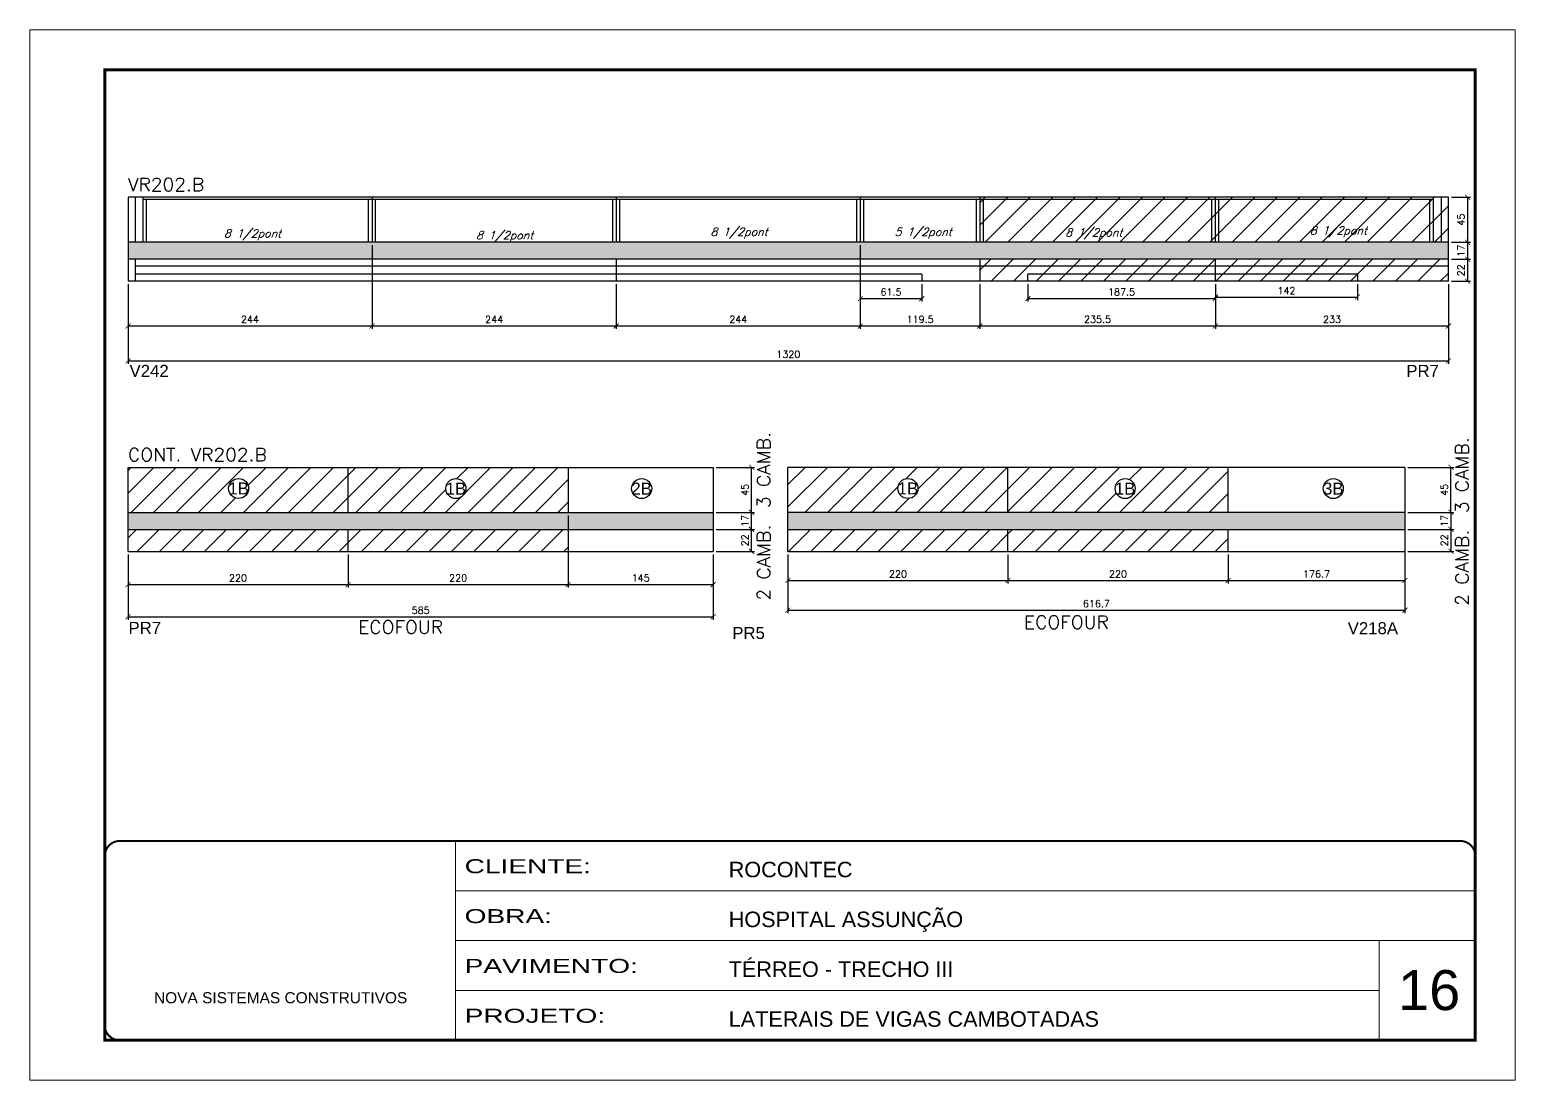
# Model space of a CAD drawing. Extents: x 2582 to 128055, y -26396 to 2611.
# Drawn here: x 7350 to 8835, y -2276 to -1226 of the extents above; entities that cross this region are included whole.
import ezdxf
from ezdxf.enums import TextEntityAlignment as Align

# ---------------------------------------------------------------- set-up
doc = ezdxf.new("R2010")
doc.units = 0
doc.header["$PDMODE"] = 35
doc.linetypes.add('CONTINUO', pattern=[0])
doc.linetypes.add('DASHED', pattern=[0.75, 0.5, -0.25])
for name, color, linetype in [('5', 5, 'Continuous'), ('COTA', 241, 'Continuous'), ('Painéis', 200, 'Continuous'), ('Romaneio', 10, 'Continuous'), ('SARR_2.2x7', 40, 'Continuous'), ('SARR_3.5x7', 81, 'Continuous'), ('texto', 7, 'Continuous')]:
    doc.layers.add(name, color=color, linetype=linetype)
for name, color, linetype, lineweight in [('CARIMBO', 255, 'Continuous', 9), ('Folhas', 255, 'Continuous', 9), ('Hachura', 251, 'Continuous', 9), ('SARRAFO DE PRESSAO', 251, 'DASHED', 9), ('Texto Seção', 7, 'Continuous', 15)]:
    doc.layers.add(name, color=color, linetype=linetype, lineweight=lineweight)
doc.styles.add('ARIAL', font='arial.ttf')
doc.styles.add('REGUA-120', font='ROMANS.shx', dxfattribs={"height": 15})
doc.styles.add('Romans', font='romans.shx')
doc.styles.get("Standard").update_dxf_attribs({"font": 'arial.ttf'})
doc.styles.add('Tecnologia', font='')
doc.styles.get('Tecnologia').set_extended_font_data('Forgotten Futurist')
doc.dimstyles.new('Cota Paínel', dxfattribs={"dimtxt": 7, "dimasz": 5, "dimexe": 3, "dimexo": 3, "dimgap": 3, "dimtad": 1, "dimdec": 1, "dimzin": 12, "dimdsep": 46, "dimtxsty": 'Romans', "dimblk": 'ARCHTICK', "dimcen": 0, "dimclrd": 4, "dimclre": 4, "dimclrt": 1, "dimadec": 1, "dimazin": 3, "dimtfac": 1, "dimtdec": 1, "dimtmove": 0, "dimatfit": 3, "dimldrblk": 'OBLIQUE', "dimfxl": 1, "dimtolj": 1, "dimtzin": 12, "dimarcsym": 0})

# ---------------------------------------------------------------- blocks, each defined once
blk = doc.blocks.new('9999999999')
at = {"color": 30, "linetype": 'CONTINUO'}
for p, q in [((98564.6, 34230.2), (98564.6, 34429.4)), ((98564.6, 34379.6), (99584, 34379.6)), ((98564.6, 34329.8), (99488, 34329.8)), ((99584, 34329.8), (99488, 34329.8)), ((99488, 34329.8), (99488, 34230.2)), ((98564.6, 34280), (99488, 34280))]:
    blk.add_line(p, q, dxfattribs=at)
at = {"color": 30, "linetype": 'CONTINUO', "const_width": 2}
blk.add_lwpolyline([(99584, 34230.2), (99584, 34414.4, 0.414214), (99569, 34429.4), (98229, 34429.4, 0.414214), (98214, 34414.4), (98214, 34245.2, 0.414214), (98229, 34230.2), (99584, 34230.2)], format="xyb", dxfattribs=at)
at = {"layer": 'Folhas'}
blk.add_lwpolyline([(98139, 34190.2), (99624, 34190.2), (99624, 35240.2), (98139, 35240.2)], close=True, dxfattribs=at)
at = {"layer": 'Folhas', "color": 30, "const_width": 3}
blk.add_lwpolyline([(98214, 34230.2), (99584, 34230.2), (99584, 35200.2), (98214, 35200.2)], close=True, dxfattribs=at)
at = {"color": 7, "linetype": 'Continuous', "ltscale": 5, "style": 'ARIAL'}
for s, height, p in [('ROCONTEC', 15.48, (98837.7, 34393.1)), ('HOSPITAL ASSUNÇÃO', 15.483, (98837.7, 34343.3)), ('TÉRREO - TRECHO III', 15.483, (98837.7, 34293.5)), ('NOVA SISTEMAS CONSTRUTIVOS', 11.059, (98263.2, 34267.2)), ('LATERAIS DE VIGAS CAMBOTADAS', 15.483, (98837.7, 34243.7))]:
    blk.add_text(s, height=height, dxfattribs=at).set_placement(p)
at = {"layer": 'Folhas', "color": 7, "style": 'Tecnologia', "width": 1.5}
for s, p in [('CLIENTE:', (98573.7, 34397.2)), ('OBRA:', (98573.7, 34347.3)), ('PAVIMENTO:', (98573.7, 34297.5)), ('PROJETO:', (98573.7, 34247.7))]:
    blk.add_text(s, height=14, dxfattribs=at).set_placement(p)
blk = doc.blocks.new('_ArchTick')
at = {"color": 0, "linetype": 'ByBlock', "const_width": 0.15}
blk.add_lwpolyline([(-0.5, -0.5), (0.5, 0.5)], dxfattribs=at)
blk = doc.blocks.new('*D155')
at = {"layer": 'COTA', "color": 4, "lineweight": -2, "transparency": 16777216}
for p, q in [((8771.4, -1393.3), (8790.5, -1393.3)), ((8787.5, -1393.3), (8787.5, -1438.3)), ((8771.4, -1438.3), (8790.5, -1438.3))]:
    blk.add_line(p, q, dxfattribs=at)
at = {"layer": 'Defpoints', "color": 0, "transparency": 16777216}
for p in [(8768.4, -1393.3), (8768.4, -1438.3), (8787.5, -1438.3)]:
    blk.add_point(p, dxfattribs=at)
at = {"layer": 'COTA', "color": 4, "lineweight": -2, "transparency": 16777216, "xscale": 5, "yscale": 5, "zscale": 5}
for p, rotation in [((8787.5, -1393.3), 90), ((8787.5, -1438.3), 270)]:
    blk.add_blockref('_ArchTick', p, dxfattribs=dict(at, rotation=rotation))
at = {"layer": 'COTA', "color": 1, "transparency": 16777216, "insert": (8781, -1415.8), "char_height": 7, "attachment_point": 5, "rotation": 90, "style": 'Romans'}
blk.add_mtext('\\A1;45', dxfattribs=at)
blk = doc.blocks.new('_Oblique')
at = {"color": 0, "linetype": 'ByBlock', "lineweight": -2}
blk.add_line((-0.5, -0.5), (0.5, 0.5), dxfattribs=at)
blk = doc.blocks.new('*D156')
at = {"layer": 'COTA', "color": 4, "lineweight": -2, "transparency": 16777216}
for p, q in [((8771.4, -1438.3), (8790.5, -1438.3)), ((8787.5, -1438.3), (8787.5, -1455.3)), ((8771.4, -1455.3), (8790.5, -1455.3))]:
    blk.add_line(p, q, dxfattribs=at)
at = {"layer": 'Defpoints', "color": 0, "transparency": 16777216}
for p in [(8768.4, -1438.3), (8768.4, -1455.3), (8787.5, -1455.3)]:
    blk.add_point(p, dxfattribs=at)
at = {"layer": 'COTA', "color": 4, "lineweight": -2, "transparency": 16777216, "xscale": 5, "yscale": 5, "zscale": 5}
for p, rotation in [((8787.5, -1438.3), 90), ((8787.5, -1455.3), 270)]:
    blk.add_blockref('_ArchTick', p, dxfattribs=dict(at, rotation=rotation))
at = {"layer": 'COTA', "color": 1, "transparency": 16777216, "insert": (8781, -1446.8), "char_height": 7, "attachment_point": 5, "rotation": 90, "style": 'Romans'}
blk.add_mtext('\\A1;17', dxfattribs=at)
blk = doc.blocks.new('*D157')
at = {"layer": 'COTA', "color": 4, "lineweight": -2, "transparency": 16777216}
for p, q in [((8771.4, -1455.3), (8790.5, -1455.3)), ((8787.5, -1455.3), (8787.5, -1477.3)), ((8771.4, -1477.3), (8790.5, -1477.3))]:
    blk.add_line(p, q, dxfattribs=at)
at = {"layer": 'Defpoints', "color": 0, "transparency": 16777216}
for p in [(8768.4, -1455.3), (8768.4, -1477.3), (8787.5, -1477.3)]:
    blk.add_point(p, dxfattribs=at)
at = {"layer": 'COTA', "color": 4, "lineweight": -2, "transparency": 16777216, "xscale": 5, "yscale": 5, "zscale": 5}
for p, rotation in [((8787.5, -1455.3), 90), ((8787.5, -1477.3), 270)]:
    blk.add_blockref('_ArchTick', p, dxfattribs=dict(at, rotation=rotation))
at = {"layer": 'COTA', "color": 1, "transparency": 16777216, "insert": (8781, -1466.3), "char_height": 7, "attachment_point": 5, "rotation": 90, "style": 'Romans'}
blk.add_mtext('\\A1;22', dxfattribs=at)
blk = doc.blocks.new('*D158')
at = {"layer": 'COTA', "color": 4, "lineweight": -2, "transparency": 16777216}
for p, q in [((7692.4, -1441.3), (7692.4, -1525)), ((7448.4, -1480.3), (7448.4, -1525)), ((7448.4, -1522), (7692.4, -1522))]:
    blk.add_line(p, q, dxfattribs=at)
at = {"layer": 'Defpoints', "color": 0, "transparency": 16777216}
for p in [(7692.4, -1438.3), (7448.4, -1477.3), (7692.4, -1522)]:
    blk.add_point(p, dxfattribs=at)
at = {"layer": 'COTA', "color": 4, "lineweight": -2, "transparency": 16777216, "xscale": 5, "yscale": 5, "zscale": 5, "rotation": 180}
blk.add_blockref('_ArchTick', (7448.4, -1522), dxfattribs=at)
at = {"layer": 'COTA', "color": 4, "lineweight": -2, "transparency": 16777216, "xscale": 5, "yscale": 5, "zscale": 5}
blk.add_blockref('_ArchTick', (7692.4, -1522), dxfattribs=at)
at = {"layer": 'COTA', "color": 1, "transparency": 16777216, "insert": (7570.4, -1515.5), "char_height": 7, "attachment_point": 5, "style": 'Romans'}
blk.add_mtext('\\A1;244', dxfattribs=at)
blk = doc.blocks.new('*D159')
at = {"layer": 'COTA', "color": 4, "lineweight": -2, "transparency": 16777216}
for p, q in [((7692.4, -1441.3), (7692.4, -1525)), ((7936.4, -1480.3), (7936.4, -1525)), ((7692.4, -1522), (7936.4, -1522))]:
    blk.add_line(p, q, dxfattribs=at)
at = {"layer": 'Defpoints', "color": 0, "transparency": 16777216}
for p in [(7692.4, -1438.3), (7936.4, -1477.3), (7936.4, -1522)]:
    blk.add_point(p, dxfattribs=at)
at = {"layer": 'COTA', "color": 4, "lineweight": -2, "transparency": 16777216, "xscale": 5, "yscale": 5, "zscale": 5, "rotation": 180}
blk.add_blockref('_ArchTick', (7692.4, -1522), dxfattribs=at)
at = {"layer": 'COTA', "color": 4, "lineweight": -2, "transparency": 16777216, "xscale": 5, "yscale": 5, "zscale": 5}
blk.add_blockref('_ArchTick', (7936.4, -1522), dxfattribs=at)
at = {"layer": 'COTA', "color": 1, "transparency": 16777216, "insert": (7814.4, -1515.5), "char_height": 7, "attachment_point": 5, "style": 'Romans'}
blk.add_mtext('\\A1;244', dxfattribs=at)
blk = doc.blocks.new('*D160')
at = {"layer": 'COTA', "color": 4, "lineweight": -2, "transparency": 16777216}
for p, q in [((8180.4, -1441.3), (8180.4, -1525)), ((7936.4, -1480.3), (7936.4, -1525)), ((7936.4, -1522), (8180.4, -1522))]:
    blk.add_line(p, q, dxfattribs=at)
at = {"layer": 'Defpoints', "color": 0, "transparency": 16777216}
for p in [(8180.4, -1438.3), (7936.4, -1477.3), (8180.4, -1522)]:
    blk.add_point(p, dxfattribs=at)
at = {"layer": 'COTA', "color": 4, "lineweight": -2, "transparency": 16777216, "xscale": 5, "yscale": 5, "zscale": 5, "rotation": 180}
blk.add_blockref('_ArchTick', (7936.4, -1522), dxfattribs=at)
at = {"layer": 'COTA', "color": 4, "lineweight": -2, "transparency": 16777216, "xscale": 5, "yscale": 5, "zscale": 5}
blk.add_blockref('_ArchTick', (8180.4, -1522), dxfattribs=at)
at = {"layer": 'COTA', "color": 1, "transparency": 16777216, "insert": (8058.4, -1515.5), "char_height": 7, "attachment_point": 5, "style": 'Romans'}
blk.add_mtext('\\A1;244', dxfattribs=at)
blk = doc.blocks.new('*D161')
at = {"layer": 'COTA', "color": 4, "lineweight": -2, "transparency": 16777216}
for p, q in [((8180.4, -1441.3), (8180.4, -1525)), ((8299.9, -1480.3), (8299.9, -1525)), ((8180.4, -1522), (8299.9, -1522))]:
    blk.add_line(p, q, dxfattribs=at)
at = {"layer": 'Defpoints', "color": 0, "transparency": 16777216}
for p in [(8180.4, -1438.3), (8299.9, -1477.3), (8299.9, -1522)]:
    blk.add_point(p, dxfattribs=at)
at = {"layer": 'COTA', "color": 4, "lineweight": -2, "transparency": 16777216, "xscale": 5, "yscale": 5, "zscale": 5, "rotation": 180}
blk.add_blockref('_ArchTick', (8180.4, -1522), dxfattribs=at)
at = {"layer": 'COTA', "color": 4, "lineweight": -2, "transparency": 16777216, "xscale": 5, "yscale": 5, "zscale": 5}
blk.add_blockref('_ArchTick', (8299.9, -1522), dxfattribs=at)
at = {"layer": 'COTA', "color": 1, "transparency": 16777216, "insert": (8240.2, -1515.5), "char_height": 7, "attachment_point": 5, "style": 'Romans'}
blk.add_mtext('\\A1;119.5', dxfattribs=at)
blk = doc.blocks.new('*D162')
at = {"layer": 'COTA', "color": 4, "lineweight": -2, "transparency": 16777216}
for p, q in [((8299.9, -1480.3), (8299.9, -1525)), ((8535.4, -1480.3), (8535.4, -1525)), ((8299.9, -1522), (8535.4, -1522))]:
    blk.add_line(p, q, dxfattribs=at)
at = {"layer": 'Defpoints', "color": 0, "transparency": 16777216}
for p in [(8299.9, -1477.3), (8535.4, -1477.3), (8535.4, -1522)]:
    blk.add_point(p, dxfattribs=at)
at = {"layer": 'COTA', "color": 4, "lineweight": -2, "transparency": 16777216, "xscale": 5, "yscale": 5, "zscale": 5, "rotation": 180}
blk.add_blockref('_ArchTick', (8299.9, -1522), dxfattribs=at)
at = {"layer": 'COTA', "color": 4, "lineweight": -2, "transparency": 16777216, "xscale": 5, "yscale": 5, "zscale": 5}
blk.add_blockref('_ArchTick', (8535.4, -1522), dxfattribs=at)
at = {"layer": 'COTA', "color": 1, "transparency": 16777216, "insert": (8417.6, -1515.5), "char_height": 7, "attachment_point": 5, "style": 'Romans'}
blk.add_mtext('\\A1;235.5', dxfattribs=at)
blk = doc.blocks.new('*D163')
at = {"layer": 'COTA', "color": 4, "lineweight": -2, "transparency": 16777216}
for p, q in [((8535.4, -1480.3), (8535.4, -1525)), ((8768.4, -1480.3), (8768.4, -1525)), ((8535.4, -1522), (8768.4, -1522))]:
    blk.add_line(p, q, dxfattribs=at)
at = {"layer": 'Defpoints', "color": 0, "transparency": 16777216}
for p in [(8535.4, -1477.3), (8768.4, -1477.3), (8768.4, -1522)]:
    blk.add_point(p, dxfattribs=at)
at = {"layer": 'COTA', "color": 4, "lineweight": -2, "transparency": 16777216, "xscale": 5, "yscale": 5, "zscale": 5, "rotation": 180}
blk.add_blockref('_ArchTick', (8535.4, -1522), dxfattribs=at)
at = {"layer": 'COTA', "color": 4, "lineweight": -2, "transparency": 16777216, "xscale": 5, "yscale": 5, "zscale": 5}
blk.add_blockref('_ArchTick', (8768.4, -1522), dxfattribs=at)
at = {"layer": 'COTA', "color": 1, "transparency": 16777216, "insert": (8651.9, -1515.5), "char_height": 7, "attachment_point": 5, "style": 'Romans'}
blk.add_mtext('\\A1;233', dxfattribs=at)
blk = doc.blocks.new('*D164')
at = {"layer": 'COTA', "color": 4, "lineweight": -2, "transparency": 16777216}
for p, q in [((7448.4, -1480.3), (7448.4, -1559.9)), ((8768.4, -1480.3), (8768.4, -1559.9)), ((7448.4, -1556.9), (8768.4, -1556.9))]:
    blk.add_line(p, q, dxfattribs=at)
at = {"layer": 'Defpoints', "color": 0, "transparency": 16777216}
for p in [(7448.4, -1477.3), (8768.4, -1477.3), (8768.4, -1556.9)]:
    blk.add_point(p, dxfattribs=at)
at = {"layer": 'COTA', "color": 4, "lineweight": -2, "transparency": 16777216, "xscale": 5, "yscale": 5, "zscale": 5, "rotation": 180}
blk.add_blockref('_ArchTick', (7448.4, -1556.9), dxfattribs=at)
at = {"layer": 'COTA', "color": 4, "lineweight": -2, "transparency": 16777216, "xscale": 5, "yscale": 5, "zscale": 5}
blk.add_blockref('_ArchTick', (8768.4, -1556.9), dxfattribs=at)
at = {"layer": 'COTA', "color": 1, "transparency": 16777216, "insert": (8108.4, -1550.4), "char_height": 7, "attachment_point": 5, "style": 'Romans'}
blk.add_mtext('\\A1;1320', dxfattribs=at)
blk = doc.blocks.new('*D174')
at = {"layer": 'COTA', "color": 4, "lineweight": -2, "transparency": 16777216}
for p, q in [((8036.4, -1663.3), (8074.7, -1663.3)), ((8071.7, -1708.3), (8071.7, -1663.3)), ((8036.4, -1708.3), (8074.7, -1708.3))]:
    blk.add_line(p, q, dxfattribs=at)
at = {"layer": 'Defpoints', "color": 0, "transparency": 16777216}
for p in [(8033.4, -1663.3), (8071.7, -1663.3), (8033.4, -1708.3)]:
    blk.add_point(p, dxfattribs=at)
at = {"layer": 'COTA', "color": 4, "lineweight": -2, "transparency": 16777216, "xscale": 5, "yscale": 5, "zscale": 5}
for p, rotation in [((8071.7, -1663.3), 90), ((8071.7, -1708.3), 270)]:
    blk.add_blockref('_ArchTick', p, dxfattribs=dict(at, rotation=rotation))
at = {"layer": 'COTA', "color": 1, "transparency": 16777216, "insert": (8065.2, -1685.8), "char_height": 7, "attachment_point": 5, "rotation": 90, "style": 'Romans'}
blk.add_mtext('\\A1;45', dxfattribs=at)
blk = doc.blocks.new('*D177')
at = {"layer": 'COTA', "color": 4, "lineweight": -2, "transparency": 16777216}
for p, q in [((7448.4, -1750.3), (7448.4, -1783.5)), ((7668.4, -1750.3), (7668.4, -1783.5)), ((7448.4, -1780.5), (7668.4, -1780.5))]:
    blk.add_line(p, q, dxfattribs=at)
at = {"layer": 'Defpoints', "color": 0, "transparency": 16777216}
for p in [(7448.4, -1747.3), (7668.4, -1747.3), (7668.4, -1780.5)]:
    blk.add_point(p, dxfattribs=at)
at = {"layer": 'COTA', "color": 4, "lineweight": -2, "transparency": 16777216, "xscale": 5, "yscale": 5, "zscale": 5, "rotation": 180}
blk.add_blockref('_ArchTick', (7448.4, -1780.5), dxfattribs=at)
at = {"layer": 'COTA', "color": 4, "lineweight": -2, "transparency": 16777216, "xscale": 5, "yscale": 5, "zscale": 5}
blk.add_blockref('_ArchTick', (7668.4, -1780.5), dxfattribs=at)
at = {"layer": 'COTA', "color": 1, "transparency": 16777216, "insert": (7558.4, -1774), "char_height": 7, "attachment_point": 5, "style": 'Romans'}
blk.add_mtext('\\A1;220', dxfattribs=at)
blk = doc.blocks.new('*D175')
at = {"layer": 'COTA', "color": 4, "lineweight": -2, "transparency": 16777216}
for p, q in [((7888.4, -1711.3), (7888.4, -1783.5)), ((8033.4, -1750.3), (8033.4, -1783.5)), ((7888.4, -1780.5), (8033.4, -1780.5))]:
    blk.add_line(p, q, dxfattribs=at)
at = {"layer": 'Defpoints', "color": 0, "transparency": 16777216}
for p in [(7888.4, -1708.3), (8033.4, -1747.3), (8033.4, -1780.5)]:
    blk.add_point(p, dxfattribs=at)
at = {"layer": 'COTA', "color": 4, "lineweight": -2, "transparency": 16777216, "xscale": 5, "yscale": 5, "zscale": 5, "rotation": 180}
blk.add_blockref('_ArchTick', (7888.4, -1780.5), dxfattribs=at)
at = {"layer": 'COTA', "color": 4, "lineweight": -2, "transparency": 16777216, "xscale": 5, "yscale": 5, "zscale": 5}
blk.add_blockref('_ArchTick', (8033.4, -1780.5), dxfattribs=at)
at = {"layer": 'COTA', "color": 1, "transparency": 16777216, "insert": (7960.9, -1774), "char_height": 7, "attachment_point": 5, "style": 'Romans'}
blk.add_mtext('\\A1;145', dxfattribs=at)
blk = doc.blocks.new('*D176')
at = {"layer": 'COTA', "color": 4, "lineweight": -2, "transparency": 16777216}
for p, q in [((7668.4, -1750.3), (7668.4, -1783.5)), ((7888.4, -1750.3), (7888.4, -1783.5)), ((7668.4, -1780.5), (7888.4, -1780.5))]:
    blk.add_line(p, q, dxfattribs=at)
at = {"layer": 'Defpoints', "color": 0, "transparency": 16777216}
for p in [(7668.4, -1747.3), (7888.4, -1747.3), (7888.4, -1780.5)]:
    blk.add_point(p, dxfattribs=at)
at = {"layer": 'COTA', "color": 4, "lineweight": -2, "transparency": 16777216, "xscale": 5, "yscale": 5, "zscale": 5, "rotation": 180}
blk.add_blockref('_ArchTick', (7668.4, -1780.5), dxfattribs=at)
at = {"layer": 'COTA', "color": 4, "lineweight": -2, "transparency": 16777216, "xscale": 5, "yscale": 5, "zscale": 5}
blk.add_blockref('_ArchTick', (7888.4, -1780.5), dxfattribs=at)
at = {"layer": 'COTA', "color": 1, "transparency": 16777216, "insert": (7778.4, -1774), "char_height": 7, "attachment_point": 5, "style": 'Romans'}
blk.add_mtext('\\A1;220', dxfattribs=at)
blk = doc.blocks.new('*D173')
at = {"layer": 'COTA', "color": 4, "lineweight": -2, "transparency": 16777216}
for p, q in [((7448.4, -1750.3), (7448.4, -1815.6)), ((8033.4, -1750.3), (8033.4, -1815.6)), ((7448.4, -1812.6), (8033.4, -1812.6))]:
    blk.add_line(p, q, dxfattribs=at)
at = {"layer": 'Defpoints', "color": 0, "transparency": 16777216}
for p in [(7448.4, -1747.3), (8033.4, -1747.3), (8033.4, -1812.6)]:
    blk.add_point(p, dxfattribs=at)
at = {"layer": 'COTA', "color": 4, "lineweight": -2, "transparency": 16777216, "xscale": 5, "yscale": 5, "zscale": 5, "rotation": 180}
blk.add_blockref('_ArchTick', (7448.4, -1812.6), dxfattribs=at)
at = {"layer": 'COTA', "color": 4, "lineweight": -2, "transparency": 16777216, "xscale": 5, "yscale": 5, "zscale": 5}
blk.add_blockref('_ArchTick', (8033.4, -1812.6), dxfattribs=at)
at = {"layer": 'COTA', "color": 1, "transparency": 16777216, "insert": (7740.9, -1806.1), "char_height": 7, "attachment_point": 5, "style": 'Romans'}
blk.add_mtext('\\A1;585', dxfattribs=at)
blk = doc.blocks.new('*D181')
at = {"layer": 'COTA', "color": 4, "lineweight": -2, "transparency": 16777216}
for p, q in [((8724.8, -1666.3), (8724.8, -1809.1)), ((8108, -1750.3), (8108, -1809.1)), ((8108, -1806.1), (8724.8, -1806.1))]:
    blk.add_line(p, q, dxfattribs=at)
at = {"layer": 'Defpoints', "color": 0, "transparency": 16777216}
for p in [(8724.8, -1663.3), (8108, -1747.3), (8724.8, -1806.1)]:
    blk.add_point(p, dxfattribs=at)
at = {"layer": 'COTA', "color": 4, "lineweight": -2, "transparency": 16777216, "xscale": 5, "yscale": 5, "zscale": 5, "rotation": 180}
blk.add_blockref('_ArchTick', (8108, -1806.1), dxfattribs=at)
at = {"layer": 'COTA', "color": 4, "lineweight": -2, "transparency": 16777216, "xscale": 5, "yscale": 5, "zscale": 5}
blk.add_blockref('_ArchTick', (8724.8, -1806.1), dxfattribs=at)
at = {"layer": 'COTA', "color": 1, "transparency": 16777216, "insert": (8416.4, -1799.6), "char_height": 7, "attachment_point": 5, "style": 'Romans'}
blk.add_mtext('\\A1;616.7', dxfattribs=at)
blk = doc.blocks.new('*D178')
at = {"layer": 'COTA', "color": 4, "lineweight": -2, "transparency": 16777216}
for p, q in [((8727.8, -1663.3), (8773.8, -1663.3)), ((8770.8, -1708.3), (8770.8, -1663.3)), ((8727.8, -1708.3), (8773.8, -1708.3))]:
    blk.add_line(p, q, dxfattribs=at)
at = {"layer": 'Defpoints', "color": 0, "transparency": 16777216}
for p in [(8724.8, -1663.3), (8770.8, -1663.3), (8724.8, -1708.3)]:
    blk.add_point(p, dxfattribs=at)
at = {"layer": 'COTA', "color": 4, "lineweight": -2, "transparency": 16777216, "xscale": 5, "yscale": 5, "zscale": 5}
for p, rotation in [((8770.8, -1663.3), 90), ((8770.8, -1708.3), 270)]:
    blk.add_blockref('_ArchTick', p, dxfattribs=dict(at, rotation=rotation))
at = {"layer": 'COTA', "color": 1, "transparency": 16777216, "insert": (8764.3, -1685.8), "char_height": 7, "attachment_point": 5, "rotation": 90, "style": 'Romans'}
blk.add_mtext('\\A1;45', dxfattribs=at)
blk = doc.blocks.new('*D179')
at = {"layer": 'COTA', "color": 4, "lineweight": -2, "transparency": 16777216}
for p, q in [((8108, -1750.3), (8108, -1779.4)), ((8328, -1750.3), (8328, -1779.4)), ((8108, -1776.4), (8328, -1776.4))]:
    blk.add_line(p, q, dxfattribs=at)
at = {"layer": 'Defpoints', "color": 0, "transparency": 16777216}
for p in [(8108, -1747.3), (8328, -1747.3), (8328, -1776.4)]:
    blk.add_point(p, dxfattribs=at)
at = {"layer": 'COTA', "color": 4, "lineweight": -2, "transparency": 16777216, "xscale": 5, "yscale": 5, "zscale": 5, "rotation": 180}
blk.add_blockref('_ArchTick', (8108, -1776.4), dxfattribs=at)
at = {"layer": 'COTA', "color": 4, "lineweight": -2, "transparency": 16777216, "xscale": 5, "yscale": 5, "zscale": 5}
blk.add_blockref('_ArchTick', (8328, -1776.4), dxfattribs=at)
at = {"layer": 'COTA', "color": 1, "transparency": 16777216, "insert": (8218, -1769.9), "char_height": 7, "attachment_point": 5, "style": 'Romans'}
blk.add_mtext('\\A1;220', dxfattribs=at)
blk = doc.blocks.new('*D180')
at = {"layer": 'COTA', "color": 4, "lineweight": -2, "transparency": 16777216}
for p, q in [((8548, -1750.3), (8548, -1779.4)), ((8724.8, -1750.3), (8724.8, -1779.4)), ((8548, -1776.4), (8724.8, -1776.4))]:
    blk.add_line(p, q, dxfattribs=at)
at = {"layer": 'Defpoints', "color": 0, "transparency": 16777216}
for p in [(8548, -1747.3), (8724.8, -1747.3), (8724.8, -1776.4)]:
    blk.add_point(p, dxfattribs=at)
at = {"layer": 'COTA', "color": 4, "lineweight": -2, "transparency": 16777216, "xscale": 5, "yscale": 5, "zscale": 5, "rotation": 180}
blk.add_blockref('_ArchTick', (8548, -1776.4), dxfattribs=at)
at = {"layer": 'COTA', "color": 4, "lineweight": -2, "transparency": 16777216, "xscale": 5, "yscale": 5, "zscale": 5}
blk.add_blockref('_ArchTick', (8724.8, -1776.4), dxfattribs=at)
at = {"layer": 'COTA', "color": 1, "transparency": 16777216, "insert": (8636.4, -1769.9), "char_height": 7, "attachment_point": 5, "style": 'Romans'}
blk.add_mtext('\\A1;176.7', dxfattribs=at)
blk = doc.blocks.new('*D238')
at = {"layer": 'COTA', "color": 4, "lineweight": -2, "transparency": 16777216}
for p, q in [((8180.4, -1480.3), (8180.4, -1497.7)), ((8241.9, -1480.3), (8241.9, -1497.7)), ((8180.4, -1494.7), (8241.9, -1494.7))]:
    blk.add_line(p, q, dxfattribs=at)
at = {"layer": 'Defpoints', "color": 0, "transparency": 16777216}
for p in [(8180.4, -1477.3), (8241.9, -1477.3), (8241.9, -1494.7)]:
    blk.add_point(p, dxfattribs=at)
at = {"layer": 'COTA', "color": 4, "lineweight": -2, "transparency": 16777216, "xscale": 5, "yscale": 5, "zscale": 5, "rotation": 180}
blk.add_blockref('_ArchTick', (8180.4, -1494.7), dxfattribs=at)
at = {"layer": 'COTA', "color": 4, "lineweight": -2, "transparency": 16777216, "xscale": 5, "yscale": 5, "zscale": 5}
blk.add_blockref('_ArchTick', (8241.9, -1494.7), dxfattribs=at)
at = {"layer": 'COTA', "color": 1, "transparency": 16777216, "insert": (8211.1, -1488.2), "char_height": 7, "attachment_point": 5, "style": 'Romans'}
blk.add_mtext('\\A1;61.5', dxfattribs=at)
blk = doc.blocks.new('*D239')
at = {"layer": 'COTA', "color": 4, "lineweight": -2, "transparency": 16777216}
for p, q in [((8347.9, -1480.3), (8347.9, -1497.7)), ((8535.4, -1480.3), (8535.4, -1497.7)), ((8347.9, -1494.7), (8535.4, -1494.7))]:
    blk.add_line(p, q, dxfattribs=at)
at = {"layer": 'Defpoints', "color": 0, "transparency": 16777216}
for p in [(8347.9, -1477.3), (8535.4, -1477.3), (8535.4, -1494.7)]:
    blk.add_point(p, dxfattribs=at)
at = {"layer": 'COTA', "color": 4, "lineweight": -2, "transparency": 16777216, "xscale": 5, "yscale": 5, "zscale": 5, "rotation": 180}
blk.add_blockref('_ArchTick', (8347.9, -1494.7), dxfattribs=at)
at = {"layer": 'COTA', "color": 4, "lineweight": -2, "transparency": 16777216, "xscale": 5, "yscale": 5, "zscale": 5}
blk.add_blockref('_ArchTick', (8535.4, -1494.7), dxfattribs=at)
at = {"layer": 'COTA', "color": 1, "transparency": 16777216, "insert": (8441.6, -1488.2), "char_height": 7, "attachment_point": 5, "style": 'Romans'}
blk.add_mtext('\\A1;187.5', dxfattribs=at)
blk = doc.blocks.new('*D240')
at = {"layer": 'COTA', "color": 4, "lineweight": -2, "transparency": 16777216}
for p, q in [((8535.4, -1480.3), (8535.4, -1496.1)), ((8677.3, -1480.3), (8677.3, -1496.1)), ((8535.4, -1493.1), (8677.3, -1493.1))]:
    blk.add_line(p, q, dxfattribs=at)
at = {"layer": 'Defpoints', "color": 0, "transparency": 16777216}
for p in [(8535.4, -1477.3), (8677.3, -1477.3), (8677.3, -1493.1)]:
    blk.add_point(p, dxfattribs=at)
at = {"layer": 'COTA', "color": 4, "lineweight": -2, "transparency": 16777216, "xscale": 5, "yscale": 5, "zscale": 5, "rotation": 180}
blk.add_blockref('_ArchTick', (8535.4, -1493.1), dxfattribs=at)
at = {"layer": 'COTA', "color": 4, "lineweight": -2, "transparency": 16777216, "xscale": 5, "yscale": 5, "zscale": 5}
blk.add_blockref('_ArchTick', (8677.3, -1493.1), dxfattribs=at)
at = {"layer": 'COTA', "color": 1, "transparency": 16777216, "insert": (8606.4, -1486.6), "char_height": 7, "attachment_point": 5, "style": 'Romans'}
blk.add_mtext('\\A1;142', dxfattribs=at)
blk = doc.blocks.new('*D259')
at = {"layer": 'COTA', "color": 4, "lineweight": -2, "transparency": 16777216}
for p, q in [((8036.4, -1708.3), (8074.7, -1708.3)), ((8071.7, -1725.3), (8071.7, -1708.3)), ((8036.4, -1725.3), (8074.7, -1725.3))]:
    blk.add_line(p, q, dxfattribs=at)
at = {"layer": 'Defpoints', "color": 0, "transparency": 16777216}
for p in [(8033.4, -1708.3), (8071.7, -1708.3), (8033.4, -1725.3)]:
    blk.add_point(p, dxfattribs=at)
at = {"layer": 'COTA', "color": 4, "lineweight": -2, "transparency": 16777216, "xscale": 5, "yscale": 5, "zscale": 5}
for p, rotation in [((8071.7, -1708.3), 90), ((8071.7, -1725.3), 270)]:
    blk.add_blockref('_ArchTick', p, dxfattribs=dict(at, rotation=rotation))
at = {"layer": 'COTA', "color": 1, "transparency": 16777216, "insert": (8065.2, -1716.8), "char_height": 7, "attachment_point": 5, "rotation": 90, "style": 'Romans'}
blk.add_mtext('\\A1;17', dxfattribs=at)
blk = doc.blocks.new('*D260')
at = {"layer": 'COTA', "color": 4, "lineweight": -2, "transparency": 16777216}
for p, q in [((8036.4, -1725.3), (8074.7, -1725.3)), ((8071.7, -1747.3), (8071.7, -1725.3)), ((8036.4, -1747.3), (8074.7, -1747.3))]:
    blk.add_line(p, q, dxfattribs=at)
at = {"layer": 'Defpoints', "color": 0, "transparency": 16777216}
for p in [(8033.4, -1725.3), (8071.7, -1725.3), (8033.4, -1747.3)]:
    blk.add_point(p, dxfattribs=at)
at = {"layer": 'COTA', "color": 4, "lineweight": -2, "transparency": 16777216, "xscale": 5, "yscale": 5, "zscale": 5}
for p, rotation in [((8071.7, -1725.3), 90), ((8071.7, -1747.3), 270)]:
    blk.add_blockref('_ArchTick', p, dxfattribs=dict(at, rotation=rotation))
at = {"layer": 'COTA', "color": 1, "transparency": 16777216, "insert": (8065.2, -1736.3), "char_height": 7, "attachment_point": 5, "rotation": 90, "style": 'Romans'}
blk.add_mtext('\\A1;22', dxfattribs=at)
blk = doc.blocks.new('*D261')
at = {"layer": 'COTA', "color": 4, "lineweight": -2, "transparency": 16777216}
for p, q in [((8727.8, -1708.3), (8773.8, -1708.3)), ((8770.8, -1708.3), (8770.8, -1725.3)), ((8727.8, -1725.3), (8773.8, -1725.3))]:
    blk.add_line(p, q, dxfattribs=at)
at = {"layer": 'Defpoints', "color": 0, "transparency": 16777216}
for p in [(8724.8, -1708.3), (8724.8, -1725.3), (8770.8, -1725.3)]:
    blk.add_point(p, dxfattribs=at)
at = {"layer": 'COTA', "color": 4, "lineweight": -2, "transparency": 16777216, "xscale": 5, "yscale": 5, "zscale": 5}
for p, rotation in [((8770.8, -1708.3), 90), ((8770.8, -1725.3), 270)]:
    blk.add_blockref('_ArchTick', p, dxfattribs=dict(at, rotation=rotation))
at = {"layer": 'COTA', "color": 1, "transparency": 16777216, "insert": (8764.3, -1716.8), "char_height": 7, "attachment_point": 5, "rotation": 90, "style": 'Romans'}
blk.add_mtext('\\A1;17', dxfattribs=at)
blk = doc.blocks.new('*D262')
at = {"layer": 'COTA', "color": 4, "lineweight": -2, "transparency": 16777216}
for p, q in [((8727.8, -1725.3), (8773.8, -1725.3)), ((8770.8, -1725.3), (8770.8, -1747.3)), ((8727.8, -1747.3), (8773.8, -1747.3))]:
    blk.add_line(p, q, dxfattribs=at)
at = {"layer": 'Defpoints', "color": 0, "transparency": 16777216}
for p in [(8724.8, -1725.3), (8724.8, -1747.3), (8770.8, -1747.3)]:
    blk.add_point(p, dxfattribs=at)
at = {"layer": 'COTA', "color": 4, "lineweight": -2, "transparency": 16777216, "xscale": 5, "yscale": 5, "zscale": 5}
for p, rotation in [((8770.8, -1725.3), 90), ((8770.8, -1747.3), 270)]:
    blk.add_blockref('_ArchTick', p, dxfattribs=dict(at, rotation=rotation))
at = {"layer": 'COTA', "color": 1, "transparency": 16777216, "insert": (8764.3, -1736.3), "char_height": 7, "attachment_point": 5, "rotation": 90, "style": 'Romans'}
blk.add_mtext('\\A1;22', dxfattribs=at)
blk = doc.blocks.new('*D664')
at = {"layer": 'COTA', "color": 4, "lineweight": -2, "transparency": 16777216}
for p, q in [((8328, -1750.3), (8328, -1779.4)), ((8548, -1750.3), (8548, -1779.4)), ((8328, -1776.4), (8548, -1776.4))]:
    blk.add_line(p, q, dxfattribs=at)
at = {"layer": 'Defpoints', "color": 0, "transparency": 16777216}
for p in [(8328, -1747.3), (8548, -1747.3), (8548, -1776.4)]:
    blk.add_point(p, dxfattribs=at)
at = {"layer": 'COTA', "color": 4, "lineweight": -2, "transparency": 16777216, "xscale": 5, "yscale": 5, "zscale": 5, "rotation": 180}
blk.add_blockref('_ArchTick', (8328, -1776.4), dxfattribs=at)
at = {"layer": 'COTA', "color": 4, "lineweight": -2, "transparency": 16777216, "xscale": 5, "yscale": 5, "zscale": 5}
blk.add_blockref('_ArchTick', (8548, -1776.4), dxfattribs=at)
at = {"layer": 'COTA', "color": 1, "transparency": 16777216, "insert": (8438, -1769.9), "char_height": 7, "attachment_point": 5, "style": 'Romans'}
blk.add_mtext('\\A1;220', dxfattribs=at)

msp = doc.modelspace()

# ---------------------------------------------------------------- hatches: boundary and pattern name
at = {"layer": 'COTA', "linetype": 'ByBlock'}
h = msp.add_hatch(dxfattribs=at)
h.set_pattern_fill('AR-CONC', color=256, scale=0.03)
h.paths.add_polyline_path([(8768.37, -1438.31), (7448.41, -1438.3), (7448.41, -1455.3), (8768.37, -1455.31)])
h = msp.add_hatch(dxfattribs=at)
h.set_pattern_fill('AR-CONC', color=256, scale=0.03)
h.paths.add_polyline_path([(8033.41, -1708.33), (7448.41, -1708.33), (7448.41, -1725.33), (8033.41, -1725.33)])
h = msp.add_hatch(dxfattribs=at)
h.set_pattern_fill('AR-CONC', color=256, scale=0.03)
h.paths.add_polyline_path([(8724.76, -1708.33), (8108.01, -1708.33), (8108.01, -1725.33), (8724.76, -1725.33)])
at = {"layer": 'Hachura', "linetype": 'ByBlock'}
h = msp.add_hatch(dxfattribs=at)
h.set_pattern_fill('ANSI31', color=256, scale=5)
h.paths.add_polyline_path([(8535.37, -1393.31), (8299.91, -1393.31), (8299.91, -1438.31), (8535.37, -1438.31)])
h = msp.add_hatch(dxfattribs=at)
h.set_pattern_fill('ANSI31', color=256, scale=5)
h.paths.add_polyline_path([(8768.37, -1393.31), (8535.37, -1393.31), (8535.37, -1438.31), (8768.37, -1438.31)])
h = msp.add_hatch(dxfattribs=at)
h.set_pattern_fill('ANSI31', color=256, scale=5)
h.paths.add_polyline_path([(8535.37, -1455.31), (8299.91, -1455.31), (8299.91, -1477.31), (8535.37, -1477.31)])
h = msp.add_hatch(dxfattribs=at)
h.set_pattern_fill('ANSI31', color=256, scale=5)
h.paths.add_polyline_path([(8768.37, -1455.31), (8535.37, -1455.31), (8535.37, -1477.31), (8768.37, -1477.31)])
at = {"layer": 'Hachura'}
h = msp.add_hatch(dxfattribs=at)
h.set_pattern_fill('ANSI31', color=256, scale=5)
h.paths.add_polyline_path([(7668.41, -1708.33), (7668.41, -1663.33), (7448.41, -1663.33), (7448.41, -1708.33)])
h.paths.add_polyline_path([(7548.98, -1684.41, -1), (7568.98, -1684.41, -1)], flags=16)
h.paths.add_polyline_path([(7545.71, -1693.42), (7572.24, -1693.42), (7572.24, -1675.34), (7545.71, -1675.34)], flags=24)
h = msp.add_hatch(dxfattribs=at)
h.set_pattern_fill('ANSI31', color=256, scale=5)
h.paths.add_polyline_path([(7668.41, -1708.33), (7888.41, -1708.33), (7888.41, -1663.33), (7668.41, -1663.33)])
h.paths.add_polyline_path([(7766.13, -1684.51, -1), (7786.13, -1684.51, -1)], flags=16)
h.paths.add_polyline_path([(7762.86, -1693.53), (7789.39, -1693.53), (7789.39, -1675.45), (7762.86, -1675.45)], flags=24)
h = msp.add_hatch(dxfattribs=at)
h.set_pattern_fill('ANSI31', color=256, scale=5)
h.paths.add_polyline_path([(8328.01, -1663.33), (8108.01, -1663.33), (8108.01, -1708.33), (8328.01, -1708.33)])
h.paths.add_polyline_path([(8217.99, -1684.41, -1), (8237.99, -1684.41, -1)], flags=16)
h.paths.add_polyline_path([(8214.73, -1693.42), (8241.26, -1693.42), (8241.26, -1675.34), (8214.73, -1675.34)], flags=24)
h = msp.add_hatch(dxfattribs=at)
h.set_pattern_fill('ANSI31', color=256, scale=5)
h.paths.add_polyline_path([(8548.01, -1663.33), (8328.01, -1663.33), (8328.01, -1708.33), (8548.01, -1708.33)])
h.paths.add_polyline_path([(8455.14, -1684.51, -1), (8435.14, -1684.51, -1)], flags=16)
h.paths.add_polyline_path([(8431.88, -1693.53), (8458.41, -1693.53), (8458.41, -1675.45), (8431.88, -1675.45)], flags=24)
h = msp.add_hatch(dxfattribs=at)
h.set_pattern_fill('ANSI31', color=256, scale=5)
h.paths.add_polyline_path([(7668.41, -1725.33), (7448.41, -1725.33), (7448.41, -1747.33), (7668.41, -1747.33)])
h = msp.add_hatch(dxfattribs=at)
h.set_pattern_fill('ANSI31', color=256, scale=5)
h.paths.add_polyline_path([(7888.41, -1725.33), (7668.41, -1725.33), (7668.41, -1747.33), (7888.41, -1747.33)])
h = msp.add_hatch(dxfattribs=at)
h.set_pattern_fill('ANSI31', color=256, scale=5)
h.paths.add_polyline_path([(8328.01, -1725.33), (8108.01, -1725.33), (8108.01, -1747.33), (8328.01, -1747.33)])
h = msp.add_hatch(dxfattribs=at)
h.set_pattern_fill('ANSI31', color=256, scale=5)
h.paths.add_polyline_path([(8548.01, -1725.33), (8328.01, -1725.33), (8328.01, -1747.33), (8548.01, -1747.33)])

# ---------------------------------------------------------------- linework, layer by layer
at = {"layer": 'COTA', "linetype": 'ByBlock'}
for p, q in [((8768.37, -1455.31), (8768.37, -1438.31)), ((7448.41, -1725.33), (7448.41, -1708.33)), ((8033.41, -1708.33), (8033.41, -1725.33)), ((8108.01, -1725.33), (8108.01, -1708.33)), ((8724.76, -1708.33), (8724.76, -1725.33))]:
    msp.add_line(p, q, dxfattribs=at)
at = {"layer": 'Painéis', "linetype": 'ByBlock'}
for p, q in [((8768.37, -1393.31), (7448.41, -1393.3)), ((8768.37, -1438.31), (7448.41, -1438.3)), ((8768.37, -1455.31), (7448.41, -1455.3)), ((8768.37, -1477.31), (7448.41, -1477.31)), ((8724.76, -1663.33), (8108.01, -1663.33)), ((8724.76, -1708.33), (8108.01, -1708.33)), ((8108.01, -1725.33), (8724.76, -1725.33)), ((8108.01, -1747.33), (8724.76, -1747.33))]:
    msp.add_line(p, q, dxfattribs=at)
at = {"layer": 'Painéis'}
for p, q in [((7448.41, -1393.3), (7448.41, -1438.3)), ((7692.41, -1393.3), (7692.41, -1438.3)), ((7936.41, -1393.3), (7936.41, -1438.31)), ((8180.41, -1393.3), (8180.41, -1438.31)), ((8299.91, -1393.3), (8299.91, -1438.31)), ((8535.37, -1438.31), (8535.37, -1393.31)), ((8768.37, -1438.31), (8768.37, -1393.31)), ((7448.41, -1438.3), (7448.41, -1455.3)), ((7448.41, -1455.3), (7448.41, -1477.31)), ((7692.41, -1455.3), (7692.41, -1477.31)), ((7936.41, -1455.31), (7936.41, -1477.31)), ((8180.41, -1455.31), (8180.41, -1477.31)), ((8299.91, -1455.31), (8299.91, -1477.31)), ((8535.37, -1477.31), (8535.37, -1455.31)), ((8768.37, -1477.31), (8768.37, -1455.31)), ((7448.41, -1663.33), (8033.41, -1663.33)), ((7448.41, -1708.33), (7448.41, -1663.33)), ((7668.41, -1708.33), (7668.41, -1663.33)), ((7888.41, -1663.33), (7888.41, -1708.33)), ((8033.41, -1663.33), (8033.41, -1708.33)), ((8108.01, -1708.33), (8108.01, -1663.33)), ((8328.01, -1708.33), (8328.01, -1663.33)), ((8548.01, -1708.33), (8548.01, -1663.33)), ((8724.76, -1663.33), (8724.76, -1708.33)), ((7448.41, -1708.33), (8033.41, -1708.33)), ((7448.41, -1747.33), (7448.41, -1725.33)), ((7448.41, -1725.33), (8033.41, -1725.33)), ((7668.41, -1747.33), (7668.41, -1725.33)), ((7888.41, -1725.33), (7888.41, -1747.33)), ((8033.41, -1725.33), (8033.41, -1747.33)), ((8108.01, -1747.33), (8108.01, -1725.33)), ((8328.01, -1747.33), (8328.01, -1725.33)), ((8548.01, -1747.33), (8548.01, -1725.33)), ((8724.76, -1725.33), (8724.76, -1747.33)), ((7448.41, -1747.33), (8033.41, -1747.33))]:
    msp.add_line(p, q, dxfattribs=at)
at = {"layer": 'Romaneio', "color": 1, "linetype": 'ByBlock'}
for centre in [(7558.98, -1684.41), (7776.13, -1684.51), (7961.85, -1684.51), (8227.99, -1684.41), (8445.14, -1684.51), (8653.2, -1684.52)]:
    msp.add_circle(centre, 10, dxfattribs=at)
at = {"layer": 'SARR_2.2x7', "linetype": 'Continuous'}
for p, q in [((7455.41, -1393.3), (7455.41, -1438.3)), ((7692.41, -1395.5), (7463.41, -1395.5)), ((7936.41, -1395.51), (7692.41, -1395.5)), ((8180.41, -1395.51), (7936.41, -1395.51)), ((8299.91, -1395.51), (8180.41, -1395.51)), ((8535.37, -1395.51), (8299.91, -1395.51)), ((8753.37, -1395.51), (8535.37, -1395.51)), ((8761.37, -1438.31), (8761.37, -1393.31)), ((7455.41, -1455.3), (7455.41, -1477.31)), ((7692.41, -1462.3), (7455.41, -1462.3)), ((7936.41, -1462.31), (7692.41, -1462.3)), ((8180.41, -1462.31), (7936.41, -1462.31)), ((8299.91, -1462.31), (8180.41, -1462.31)), ((8535.37, -1462.31), (8299.91, -1462.31)), ((8768.37, -1462.31), (8535.37, -1462.31)), ((8768.37, -1462.31), (8768.37, -1455.31)), ((7692.41, -1470.31), (7455.41, -1470.31)), ((7936.41, -1470.31), (7692.41, -1470.31)), ((8180.41, -1470.31), (7936.41, -1470.31)), ((8241.87, -1470.31), (8180.41, -1470.31)), ((8241.87, -1470.31), (8241.87, -1477.31)), ((8347.9, -1477.31), (8347.9, -1470.31)), ((8535.37, -1470.31), (8347.9, -1470.31)), ((8677.34, -1470.31), (8535.37, -1470.31)), ((8677.34, -1470.31), (8677.34, -1477.31))]:
    msp.add_line(p, q, dxfattribs=at)
at = {"layer": 'SARR_3.5x7'}
for p, q in [((7463.41, -1438.3), (7463.41, -1393.3)), ((7466.91, -1438.3), (7466.91, -1395.5)), ((7688.91, -1438.3), (7688.91, -1395.5)), ((7695.91, -1438.3), (7695.91, -1395.5)), ((7932.91, -1438.3), (7932.91, -1395.5)), ((7939.91, -1438.3), (7939.91, -1395.5)), ((8176.91, -1438.31), (8176.91, -1395.51)), ((8183.91, -1438.31), (8183.91, -1395.51)), ((8296.41, -1438.3), (8296.41, -1395.5)), ((8303.41, -1438.3), (8303.41, -1395.5)), ((8531.87, -1438.31), (8531.87, -1395.51)), ((8538.87, -1438.31), (8538.87, -1395.51)), ((8749.87, -1438.31), (8749.87, -1395.51)), ((8753.37, -1438.31), (8753.37, -1393.31))]:
    msp.add_line(p, q, dxfattribs=at)

# ---------------------------------------------------------------- block references
at = {"layer": 'SARRAFO DE PRESSAO', "color": 6, "linetype": 'ByBlock'}
msp.add_blockref('9999999999', (-90788.84, -36466.11), dxfattribs=at)

# ---------------------------------------------------------------- texts
at = {"layer": '5', "linetype": 'Continuous'}
for s, p in [('V242', (7449.95, -1572.86)), ('PR7', (8726.19, -1572.86)), ('PR7', (7448.88, -1829.73)), ('PR5', (8052.4, -1834.83)), ('V218A', (8667.62, -1830.04))]:
    msp.add_text(s, height=12, rotation=359.99996, dxfattribs=at).set_placement(p)
at = {"layer": 'CARIMBO', "style": 'ARIAL'}
msp.add_text('16', height=40, dxfattribs=at).set_placement((8717.99, -2205.76))
at = {"layer": 'Romaneio', "color": 255, "linetype": 'ByBlock', "style": 'ARIAL'}
for s, p in [('1B', (7558.98, -1684.41)), ('1B', (7776.13, -1684.51)), ('2B', (7961.85, -1684.51)), ('1B', (8227.99, -1684.41)), ('1B', (8445.14, -1684.51)), ('3B', (8653.2, -1684.52))]:
    msp.add_text(s, height=12, dxfattribs=at).set_placement(p, align=Align.MIDDLE_CENTER)
at = {"layer": 'texto', "color": 2, "char_height": 8, "attachment_point": 5, "style": 'Romans'}
for s, insert, width in [('{\\Q19;\\C256;8 1/2pont}', (7572.88, -1430.78), 63.9191), ('{\\Q19;\\C256;8 1/2pont}', (8059.18, -1429.18), 63.9191), ('{\\Q19;\\C256;5 1/2pont}', (8243.2, -1429.27), 63.9191), ('{\\Q19;\\C256;8 1/2pont}', (8413.86, -1429.84), 74.9191), ('{\\Q19;\\C256;8 1/2pont}', (8658.3, -1427.82), 63.9191), ('{\\Q19;\\C256;8 1/2pont}', (7824.83, -1432.7), 63.9191)]:
    msp.add_mtext(s, dxfattribs=dict(at, insert=insert, width=width))
at = {"layer": 'Texto Seção', "style": 'REGUA-120', "width": 1.05}
for s, p in [('VR202.B', (7448.41, -1387.12)), ('CONT. VR202.B', (7448.41, -1657.14)), ('ECOFOUR', (8344.02, -1824.54)), ('ECOFOUR', (7678.5, -1829.39))]:
    msp.add_text(s, height=13, dxfattribs=at).set_placement(p)
for s, p in [('3 CAMB.', (8090.39, -1704.04)), ('3 CAMB.', (8788.48, -1709.2)), ('2 CAMB.', (8090.39, -1796.52)), ('2 CAMB.', (8788.48, -1801.68))]:
    msp.add_text(s, height=13, rotation=90, dxfattribs=at).set_placement(p)

# ---------------------------------------------------------------- dimensions: what is measured, and where the dimension line sits
at = {"layer": 'COTA'}
for base, p1, p2, picture, middle in [((8787.5, -1438.31), (8768.37, -1393.31), (8768.37, -1438.31), '*D155', (8781, -1415.81)), ((8071.73, -1663.33), (8033.41, -1708.33), (8033.41, -1663.33), '*D174', (8065.23, -1685.83)), ((8770.8, -1663.33), (8724.76, -1708.33), (8724.76, -1663.33), '*D178', (8764.3, -1685.83)), ((8071.73, -1708.33), (8033.41, -1725.33), (8033.41, -1708.33), '*D259', (8065.23, -1716.83)), ((8770.8, -1725.33), (8724.76, -1708.33), (8724.76, -1725.33), '*D261', (8764.3, -1716.83)), ((8071.73, -1725.33), (8033.41, -1747.33), (8033.41, -1725.33), '*D260', (8065.23, -1736.33)), ((8770.8, -1747.33), (8724.76, -1725.33), (8724.76, -1747.33), '*D262', (8764.3, -1736.33))]:
    dim = msp.add_linear_dim(base=base, p1=p1, p2=p2, angle=90, dimstyle='Cota Paínel', dxfattribs=at)
    dim.commit()
    dim.dimension.update_dxf_attribs({"geometry": picture, "text_midpoint": middle})
for base, p1, p2, picture, middle in [((7692.41, -1522.04), (7448.41, -1477.31), (7692.41, -1438.3), '*D158', (7570.41, -1515.54)), ((8768.37, -1556.89), (7448.41, -1477.31), (8768.37, -1477.31), '*D164', (8108.39, -1550.39)), ((8241.87, -1494.66), (8180.41, -1477.31), (8241.87, -1477.31), '*D238', (8211.14, -1488.16)), ((8535.37, -1494.66), (8347.9, -1477.31), (8535.37, -1477.31), '*D239', (8441.63, -1488.16)), ((8677.34, -1493.05), (8535.37, -1477.31), (8677.34, -1477.31), '*D240', (8606.35, -1486.55)), ((8033.41, -1780.46), (7888.41, -1708.33), (8033.41, -1747.33), '*D175', (7960.91, -1773.96)), ((7668.41, -1780.46), (7448.41, -1747.33), (7668.41, -1747.33), '*D177', (7558.41, -1773.96)), ((8033.41, -1812.58), (7448.41, -1747.33), (8033.41, -1747.33), '*D173', (7740.91, -1806.08)), ((7888.41, -1780.46), (7668.41, -1747.33), (7888.41, -1747.33), '*D176', (7778.41, -1773.96)), ((8328.01, -1776.44), (8108.01, -1747.33), (8328.01, -1747.33), '*D179', (8218.01, -1769.94))]:
    dim = msp.add_linear_dim(base=base, p1=p1, p2=p2, dimstyle='Cota Paínel', dxfattribs=at)
    dim.commit()
    dim.dimension.update_dxf_attribs({"geometry": picture, "text_midpoint": middle})
for base, p1, p2, picture, middle in [((7936.41, -1522.04), (7692.41, -1438.3), (7936.41, -1477.31), '*D159', (7814.41, -1515.54)), ((8180.41, -1522.04), (7936.41, -1477.31), (8180.41, -1438.31), '*D160', (8058.41, -1515.54)), ((8299.91, -1522.04), (8180.41, -1438.31), (8299.91, -1477.31), '*D161', (8240.16, -1515.54)), ((8535.37, -1522.04), (8299.91, -1477.31), (8535.37, -1477.31), '*D162', (8417.64, -1515.54)), ((8768.37, -1522.04), (8535.37, -1477.31), (8768.37, -1477.31), '*D163', (8651.87, -1515.54)), ((8548.01, -1776.44), (8328.01, -1747.33), (8548.01, -1747.33), '*D664', (8438.01, -1769.94)), ((8724.7555, -1776.4365), (8548.012, -1747.3305), (8724.7555, -1747.3305), '*D180', (8636.3837, -1769.9365))]:
    dim = msp.add_linear_dim(base=base, p1=p1, p2=p2, dimstyle='Cota Paínel', override={"dimtmove": 1}, dxfattribs=at)
    dim.commit()
    dim.dimension.update_dxf_attribs({"geometry": picture, "text_midpoint": middle})
for base, p1, p2, picture, middle in [((8787.5, -1455.31), (8768.37, -1438.31), (8768.37, -1455.31), '*D156', (8781, -1446.81)), ((8787.5, -1477.31), (8768.37, -1455.31), (8768.37, -1477.31), '*D157', (8781, -1466.31))]:
    dim = msp.add_linear_dim(base=base, p1=p1, p2=p2, angle=90, dimstyle='Cota Paínel', override={"dimtmove": 1}, dxfattribs=at)
    dim.commit()
    dim.dimension.update_dxf_attribs({"geometry": picture, "text_midpoint": middle})
dim = msp.add_linear_dim(base=(8724.7555, -1806.0784), p1=(8108.012, -1747.3305), p2=(8724.7555, -1663.3305), dimstyle='Cota Paínel', dxfattribs=at)
dim.commit()
dim.dimension.update_dxf_attribs({"geometry": '*D181', "text_midpoint": (8416.3837, -1806.0784), "dimtype": 160})

doc.saveas('drawing.dxf')
